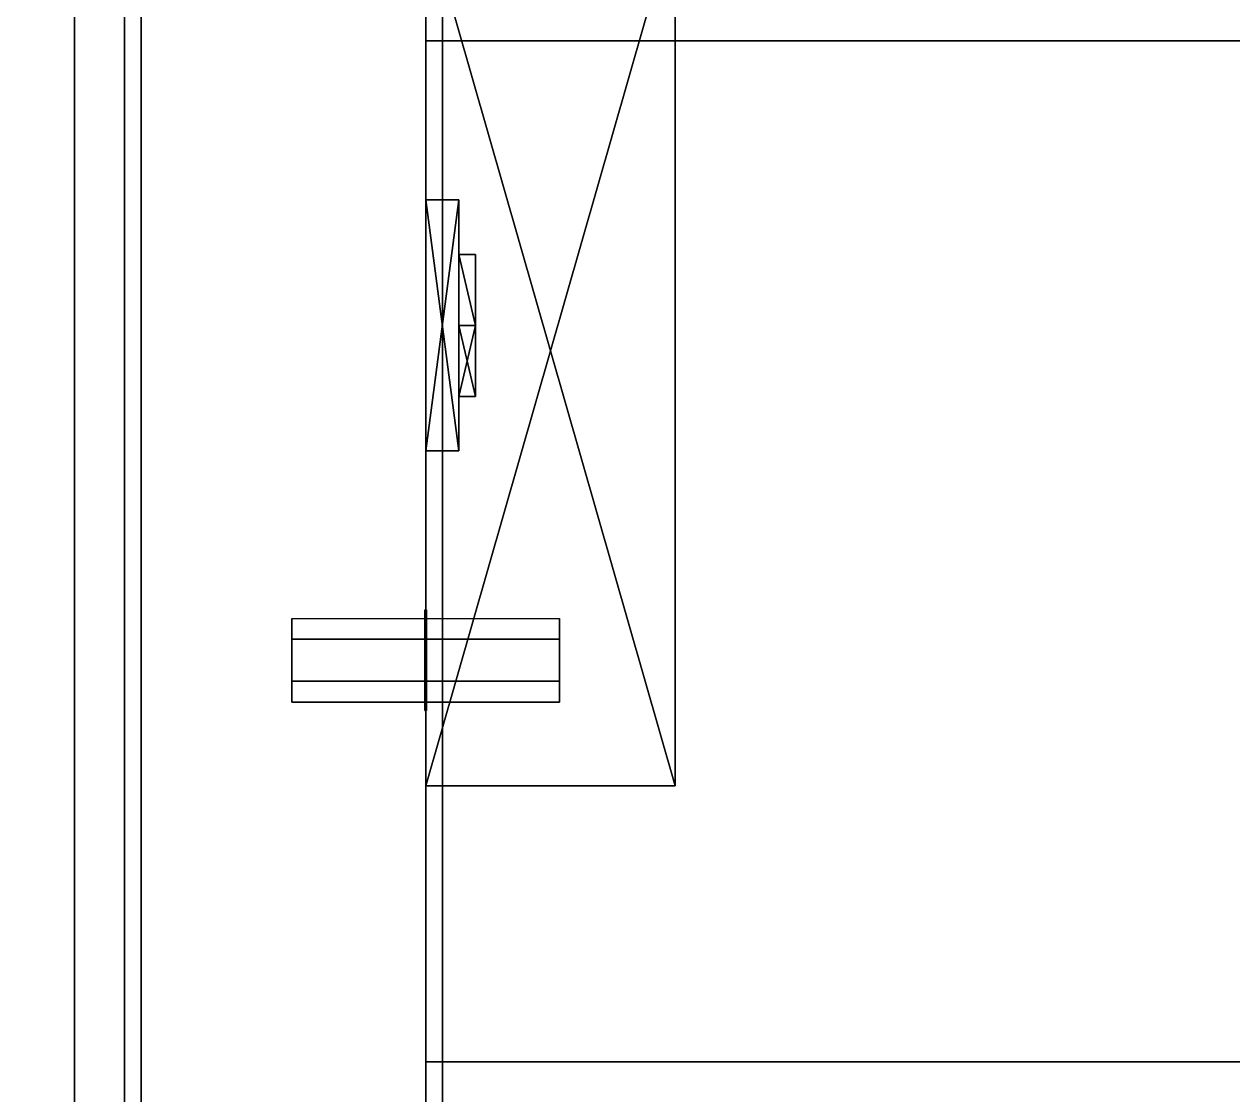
# Model space of a CAD drawing. Extents: x 0 to 4068, y -150 to 4325.
# Drawn here: x 1173 to 1245.2, y 317 to 381 of the extents above; entities that cross this region are included whole.
import ezdxf

# ---------------------------------------------------------------- set-up
doc = ezdxf.new("R2010")
doc.units = 0
for name, color, linetype in [('LAYER0', 7, 'CONTINUOUS'), ('LAYER153', 7, 'CONTINUOUS'), ('LAYER154', 7, 'CONTINUOUS'), ('LAYER157', 253, 'CONTINUOUS'), ('LAYER17', 45, 'CONTINUOUS'), ('LAYER182', 7, 'CONTINUOUS'), ('LAYER185', 254, 'CONTINUOUS'), ('LAYER193', 253, 'CONTINUOUS'), ('LAYER195', 253, 'CONTINUOUS'), ('LAYER309', 7, 'CONTINUOUS'), ('LAYER319', 253, 'CONTINUOUS'), ('LAYER321', 7, 'CONTINUOUS'), ('LAYER339', 7, 'CONTINUOUS'), ('LAYER342', 254, 'CONTINUOUS'), ('LAYER345', 253, 'CONTINUOUS'), ('LAYER347', 253, 'CONTINUOUS'), ('LAYER354', 45, 'CONTINUOUS'), ('LAYER355', 45, 'CONTINUOUS'), ('LAYER360', 45, 'CONTINUOUS')]:
    doc.layers.add(name, color=color, linetype=linetype)

msp = doc.modelspace()

# ---------------------------------------------------------------- linework, layer by layer
at = {"layer": 'LAYER0', "invisible_edges": 1}
for points in [[(4068, 4325, -5), (0, -150, -5), (0, 4325, -5), (4068, 4325, -5)], [(0, -150, -5), (4068, 4325, -5), (4068, -150, -5), (0, -150, -5)], [(4068, -150), (0, 4325), (0, -150), (4068, -150)], [(0, 4325), (4068, -150), (4068, 4325), (0, 4325)]]:
    msp.add_3dface(points, dxfattribs=at)
at = {"layer": 'LAYER153', "invisible_edges": 1}
for points in [[(2103, 0, 2359), (1197, 400, 2359), (1197, 0, 2359), (2103, 0, 2359)], [(1197, 400, 2359), (2103, 0, 2359), (2103, 400, 2359), (1197, 400, 2359)], [(1197, 0, 2341), (1197, 400, 2359), (1197, 400, 2341), (1197, 0, 2341)], [(1197, 400, 2359), (1197, 0, 2341), (1197, 0, 2359), (1197, 400, 2359)], [(2103, 400, 2341), (1197, 0, 2341), (1197, 400, 2341), (2103, 400, 2341)], [(1197, 0, 2341), (2103, 400, 2341), (2103, 0, 2341), (1197, 0, 2341)]]:
    msp.add_3dface(points, dxfattribs=at)
at = {"layer": 'LAYER154', "invisible_edges": 1}
for points in [[(1197, 0, 1701), (2103, 400, 1701), (2103, 0, 1701), (1197, 0, 1701)], [(2103, 400, 1701), (1197, 0, 1701), (1197, 400, 1701), (2103, 400, 1701)], [(1197, 0, 1701), (1197, 400, 1719), (1197, 400, 1701), (1197, 0, 1701)], [(1197, 400, 1719), (1197, 0, 1701), (1197, 0, 1719), (1197, 400, 1719)], [(1197, 400, 1719), (2103, 0, 1719), (2103, 400, 1719), (1197, 400, 1719)], [(2103, 0, 1719), (1197, 400, 1719), (1197, 0, 1719), (2103, 0, 1719)]]:
    msp.add_3dface(points, dxfattribs=at)
at = {"layer": 'LAYER157', "invisible_edges": 1}
for points in [[(1197, 0, 1700), (1179, 400, 1700), (1197, 400, 1700), (1197, 0, 1700)], [(1179, 400, 1700), (1197, 0, 1700), (1179, 0, 1700), (1179, 400, 1700)], [(1179, 0, 2360), (1197, 400, 2360), (1179, 400, 2360), (1179, 0, 2360)], [(1197, 400, 2360), (1179, 0, 2360), (1197, 0, 2360), (1197, 400, 2360)], [(1179, 400, 1700), (1179, 0, 2360), (1179, 400, 2360), (1179, 400, 1700)], [(1179, 0, 2360), (1179, 400, 1700), (1179, 0, 1700), (1179, 0, 2360)], [(1197, 0, 1700), (1197, 400, 2360), (1197, 0, 2360), (1197, 0, 1700)], [(1197, 400, 2360), (1197, 0, 1700), (1197, 400, 1700), (1197, 400, 2360)]]:
    msp.add_3dface(points, dxfattribs=at)
at = {"layer": 'LAYER17', "invisible_edges": 1}
for points in [[(1180, 0, 1900), (1162, 400, 1900), (1180, 400, 1900), (1180, 0, 1900)], [(1162, 400, 1900), (1180, 0, 1900), (1162, 0, 1900), (1162, 400, 1900)], [(1162, 0, 2400), (1180, 400, 2400), (1162, 400, 2400), (1162, 0, 2400)], [(1180, 400, 2400), (1162, 0, 2400), (1180, 0, 2400), (1180, 400, 2400)], [(1180, 400, 2400), (1180, 0, 1900), (1180, 400, 1900), (1180, 400, 2400)], [(1180, 0, 1900), (1180, 400, 2400), (1180, 0, 2400), (1180, 0, 1900)]]:
    msp.add_3dface(points, dxfattribs=at)
at = {"layer": 'LAYER182', "invisible_edges": 1}
for points in [[(1197, 24.6, 2021), (2103, 380, 2021), (2103, 24.6, 2021), (1197, 24.6, 2021)], [(2103, 380, 2021), (1197, 24.6, 2021), (1197, 380, 2021), (2103, 380, 2021)], [(1197, 380, 2039), (2103, 380, 2021), (1197, 380, 2021), (1197, 380, 2039)], [(2103, 380, 2021), (1197, 380, 2039), (2103, 380, 2039), (2103, 380, 2021)], [(1197, 24.6, 2021), (1197, 380, 2039), (1197, 380, 2021), (1197, 24.6, 2021)], [(1197, 380, 2039), (1197, 24.6, 2021), (1197, 24.6, 2039), (1197, 380, 2039)], [(1197, 380, 2039), (2103, 24.6, 2039), (2103, 380, 2039), (1197, 380, 2039)], [(2103, 24.6, 2039), (1197, 380, 2039), (1197, 24.6, 2039), (2103, 24.6, 2039)]]:
    msp.add_3dface(points, dxfattribs=at)
at = {"layer": 'LAYER185'}
for points in [[(1189, 345.5, 2018.5), (1189, 340.5, 2018.5), (1189, 341.75, 2020.665), (1189, 344.25, 2020.665)], [(1189, 345.5, 2018.5), (1189, 344.25, 2016.335), (1189, 341.75, 2016.335), (1189, 340.5, 2018.5)], [(1196.95, 340, 2018.5), (1196.95, 346, 2018.5), (1196.95, 344.5, 2021.098), (1196.95, 341.5, 2021.098)], [(1196.95, 340, 2018.5), (1196.95, 346, 2018.5), (1196.95, 344.5, 2015.902), (1196.95, 341.5, 2015.902)], [(1197.05, 340, 2018.5), (1197.05, 346, 2018.5), (1197.05, 344.5, 2021.098), (1197.05, 341.5, 2021.098)], [(1197.05, 340, 2018.5), (1197.05, 346, 2018.5), (1197.05, 344.5, 2015.902), (1197.05, 341.5, 2015.902)], [(1205, 345.5, 2018.5), (1205, 340.5, 2018.5), (1205, 341.75, 2020.665), (1205, 344.25, 2020.665)], [(1205, 345.5, 2018.5), (1205, 344.25, 2016.335), (1205, 341.75, 2016.335), (1205, 340.5, 2018.5)]]:
    msp.add_3dface(points, dxfattribs=at)
at = {"layer": 'LAYER193'}
for points in [[(1197, 387.5, 1796.217), (1211.922, 387.5, 1796.217), (1197, 335.5, 1796.217), (1197, 387.5, 1796.217)], [(1197, 335.5, 1796.217), (1211.922, 387.5, 1796.217), (1211.922, 335.5, 1796.217), (1197, 335.5, 1796.217)], [(1197, 335.5, 1809.783), (1211.922, 335.5, 1809.783), (1197, 387.5, 1809.783), (1197, 335.5, 1809.783)], [(1197, 387.5, 1809.783), (1211.922, 335.5, 1809.783), (1211.922, 387.5, 1809.783), (1197, 387.5, 1809.783)], [(1211.922, 387.5, 1796.217), (1211.922, 387.5, 1809.783), (1211.922, 335.5, 1796.217), (1211.922, 387.5, 1796.217)], [(1211.922, 335.5, 1796.217), (1211.922, 387.5, 1809.783), (1211.922, 335.5, 1809.783), (1211.922, 335.5, 1796.217)], [(1198.99, 370.5, 1829), (1197, 370.5, 1829), (1197, 355.5, 1829), (1198.99, 370.5, 1829)], [(1198.99, 370.5, 1829), (1197, 355.5, 1829), (1198.99, 355.5, 1829), (1198.99, 370.5, 1829)], [(1198.99, 355.5, 1777), (1197, 355.5, 1777), (1197, 370.5, 1777), (1198.99, 355.5, 1777)], [(1198.99, 355.5, 1777), (1197, 370.5, 1777), (1198.99, 370.5, 1777), (1198.99, 355.5, 1777)], [(1197, 370.5, 1777), (1197, 370.5, 1829), (1198.99, 370.5, 1829), (1197, 370.5, 1777)], [(1197, 370.5, 1777), (1198.99, 370.5, 1829), (1198.99, 370.5, 1777), (1197, 370.5, 1777)], [(1198.99, 370.5, 1777), (1198.99, 370.5, 1829), (1198.99, 355.5, 1829), (1198.99, 370.5, 1777)], [(1198.99, 370.5, 1777), (1198.99, 355.5, 1829), (1198.99, 355.5, 1777), (1198.99, 370.5, 1777)], [(1199.984, 367.2426, 1821.087), (1199.984, 363, 1816.291), (1198.99, 367.2426, 1821.087), (1199.984, 367.2426, 1821.087)], [(1198.99, 367.2426, 1821.087), (1199.984, 363, 1816.291), (1198.99, 363, 1816.291), (1198.99, 367.2426, 1821.087)], [(1198.99, 363, 1825.883), (1198.99, 363, 1816.291), (1198.99, 367.2426, 1821.087), (1198.99, 363, 1825.883)], [(1198.99, 363, 1825.883), (1199.984, 363, 1825.883), (1198.99, 367.2426, 1821.087), (1198.99, 363, 1825.883)], [(1198.99, 367.2426, 1821.087), (1199.984, 363, 1825.883), (1199.984, 367.2426, 1821.087), (1198.99, 367.2426, 1821.087)], [(1199.984, 367.2426, 1784.913), (1199.984, 363, 1780.117), (1198.99, 367.2426, 1784.913), (1199.984, 367.2426, 1784.913)], [(1198.99, 367.2426, 1784.913), (1199.984, 363, 1780.117), (1198.99, 363, 1780.117), (1198.99, 367.2426, 1784.913)], [(1198.99, 363, 1789.709), (1198.99, 363, 1780.117), (1198.99, 367.2426, 1784.913), (1198.99, 363, 1789.709)], [(1198.99, 363, 1789.709), (1199.984, 363, 1789.709), (1198.99, 367.2426, 1784.913), (1198.99, 363, 1789.709)], [(1198.99, 367.2426, 1784.913), (1199.984, 363, 1789.709), (1199.984, 367.2426, 1784.913), (1198.99, 367.2426, 1784.913)], [(1199.984, 363, 1825.883), (1199.984, 358.7574, 1821.087), (1199.984, 367.2426, 1821.087), (1199.984, 363, 1825.883)], [(1199.984, 367.2426, 1821.087), (1199.984, 358.7574, 1821.087), (1199.984, 363, 1816.291), (1199.984, 367.2426, 1821.087)], [(1199.984, 363, 1789.709), (1199.984, 358.7574, 1784.913), (1199.984, 367.2426, 1784.913), (1199.984, 363, 1789.709)], [(1199.984, 367.2426, 1784.913), (1199.984, 358.7574, 1784.913), (1199.984, 363, 1780.117), (1199.984, 367.2426, 1784.913)], [(1199.984, 363, 1816.291), (1199.984, 358.7574, 1821.087), (1198.99, 363, 1816.291), (1199.984, 363, 1816.291)], [(1198.99, 363, 1816.291), (1199.984, 358.7574, 1821.087), (1198.99, 358.7574, 1821.087), (1198.99, 363, 1816.291)], [(1199.984, 358.7574, 1821.087), (1199.984, 363, 1825.883), (1198.99, 358.7574, 1821.087), (1199.984, 358.7574, 1821.087)], [(1198.99, 358.7574, 1821.087), (1199.984, 363, 1825.883), (1198.99, 363, 1825.883), (1198.99, 358.7574, 1821.087)], [(1198.99, 363, 1825.883), (1198.99, 358.7574, 1821.087), (1198.99, 363, 1816.291), (1198.99, 363, 1825.883)], [(1199.984, 363, 1780.117), (1199.984, 358.7574, 1784.913), (1198.99, 363, 1780.117), (1199.984, 363, 1780.117)], [(1198.99, 363, 1780.117), (1199.984, 358.7574, 1784.913), (1198.99, 358.7574, 1784.913), (1198.99, 363, 1780.117)], [(1199.984, 358.7574, 1784.913), (1199.984, 363, 1789.709), (1198.99, 358.7574, 1784.913), (1199.984, 358.7574, 1784.913)], [(1198.99, 358.7574, 1784.913), (1199.984, 363, 1789.709), (1198.99, 363, 1789.709), (1198.99, 358.7574, 1784.913)], [(1198.99, 363, 1789.709), (1198.99, 358.7574, 1784.913), (1198.99, 363, 1780.117), (1198.99, 363, 1789.709)], [(1198.99, 355.5, 1829), (1197, 355.5, 1829), (1197, 355.5, 1777), (1198.99, 355.5, 1829)], [(1198.99, 355.5, 1829), (1197, 355.5, 1777), (1198.99, 355.5, 1777), (1198.99, 355.5, 1829)], [(1197, 335.5, 1796.217), (1211.922, 335.5, 1796.217), (1197, 335.5, 1809.783), (1197, 335.5, 1796.217)], [(1197, 335.5, 1809.783), (1211.922, 335.5, 1796.217), (1211.922, 335.5, 1809.783), (1197, 335.5, 1809.783)]]:
    msp.add_3dface(points, dxfattribs=at)
at = {"layer": 'LAYER195'}
for points in [[(1197, 387.5, 2250.217), (1211.922, 387.5, 2250.217), (1197, 335.5, 2250.217), (1197, 387.5, 2250.217)], [(1197, 335.5, 2250.217), (1211.922, 387.5, 2250.217), (1211.922, 335.5, 2250.217), (1197, 335.5, 2250.217)], [(1197, 335.5, 2263.783), (1211.922, 335.5, 2263.783), (1197, 387.5, 2263.783), (1197, 335.5, 2263.783)], [(1197, 387.5, 2263.783), (1211.922, 335.5, 2263.783), (1211.922, 387.5, 2263.783), (1197, 387.5, 2263.783)], [(1211.922, 387.5, 2250.217), (1211.922, 387.5, 2263.783), (1211.922, 335.5, 2250.217), (1211.922, 387.5, 2250.217)], [(1211.922, 335.5, 2250.217), (1211.922, 387.5, 2263.783), (1211.922, 335.5, 2263.783), (1211.922, 335.5, 2250.217)], [(1198.99, 370.5, 2283), (1197, 370.5, 2283), (1197, 355.5, 2283), (1198.99, 370.5, 2283)], [(1198.99, 370.5, 2283), (1197, 355.5, 2283), (1198.99, 355.5, 2283), (1198.99, 370.5, 2283)], [(1198.99, 355.5, 2231), (1197, 355.5, 2231), (1197, 370.5, 2231), (1198.99, 355.5, 2231)], [(1198.99, 355.5, 2231), (1197, 370.5, 2231), (1198.99, 370.5, 2231), (1198.99, 355.5, 2231)], [(1197, 370.5, 2231), (1197, 370.5, 2283), (1198.99, 370.5, 2283), (1197, 370.5, 2231)], [(1197, 370.5, 2231), (1198.99, 370.5, 2283), (1198.99, 370.5, 2231), (1197, 370.5, 2231)], [(1198.99, 370.5, 2231), (1198.99, 370.5, 2283), (1198.99, 355.5, 2283), (1198.99, 370.5, 2231)], [(1198.99, 370.5, 2231), (1198.99, 355.5, 2283), (1198.99, 355.5, 2231), (1198.99, 370.5, 2231)], [(1199.984, 367.2426, 2275.087), (1199.984, 363, 2270.291), (1198.99, 367.2426, 2275.087), (1199.984, 367.2426, 2275.087)], [(1198.99, 367.2426, 2275.087), (1199.984, 363, 2270.291), (1198.99, 363, 2270.291), (1198.99, 367.2426, 2275.087)], [(1198.99, 363, 2279.883), (1198.99, 363, 2270.291), (1198.99, 367.2426, 2275.087), (1198.99, 363, 2279.883)], [(1198.99, 363, 2279.883), (1199.984, 363, 2279.883), (1198.99, 367.2426, 2275.087), (1198.99, 363, 2279.883)], [(1198.99, 367.2426, 2275.087), (1199.984, 363, 2279.883), (1199.984, 367.2426, 2275.087), (1198.99, 367.2426, 2275.087)], [(1199.984, 367.2426, 2238.913), (1199.984, 363, 2234.117), (1198.99, 367.2426, 2238.913), (1199.984, 367.2426, 2238.913)], [(1198.99, 367.2426, 2238.913), (1199.984, 363, 2234.117), (1198.99, 363, 2234.117), (1198.99, 367.2426, 2238.913)], [(1198.99, 363, 2243.709), (1198.99, 363, 2234.117), (1198.99, 367.2426, 2238.913), (1198.99, 363, 2243.709)], [(1198.99, 363, 2243.709), (1199.984, 363, 2243.709), (1198.99, 367.2426, 2238.913), (1198.99, 363, 2243.709)], [(1198.99, 367.2426, 2238.913), (1199.984, 363, 2243.709), (1199.984, 367.2426, 2238.913), (1198.99, 367.2426, 2238.913)], [(1199.984, 363, 2279.883), (1199.984, 358.7574, 2275.087), (1199.984, 367.2426, 2275.087), (1199.984, 363, 2279.883)], [(1199.984, 367.2426, 2275.087), (1199.984, 358.7574, 2275.087), (1199.984, 363, 2270.291), (1199.984, 367.2426, 2275.087)], [(1199.984, 363, 2243.709), (1199.984, 358.7574, 2238.913), (1199.984, 367.2426, 2238.913), (1199.984, 363, 2243.709)], [(1199.984, 367.2426, 2238.913), (1199.984, 358.7574, 2238.913), (1199.984, 363, 2234.117), (1199.984, 367.2426, 2238.913)], [(1199.984, 363, 2270.291), (1199.984, 358.7574, 2275.087), (1198.99, 363, 2270.291), (1199.984, 363, 2270.291)], [(1198.99, 363, 2270.291), (1199.984, 358.7574, 2275.087), (1198.99, 358.7574, 2275.087), (1198.99, 363, 2270.291)], [(1199.984, 358.7574, 2275.087), (1199.984, 363, 2279.883), (1198.99, 358.7574, 2275.087), (1199.984, 358.7574, 2275.087)], [(1198.99, 358.7574, 2275.087), (1199.984, 363, 2279.883), (1198.99, 363, 2279.883), (1198.99, 358.7574, 2275.087)], [(1198.99, 363, 2279.883), (1198.99, 358.7574, 2275.087), (1198.99, 363, 2270.291), (1198.99, 363, 2279.883)], [(1199.984, 363, 2234.117), (1199.984, 358.7574, 2238.913), (1198.99, 363, 2234.117), (1199.984, 363, 2234.117)], [(1198.99, 363, 2234.117), (1199.984, 358.7574, 2238.913), (1198.99, 358.7574, 2238.913), (1198.99, 363, 2234.117)], [(1199.984, 358.7574, 2238.913), (1199.984, 363, 2243.709), (1198.99, 358.7574, 2238.913), (1199.984, 358.7574, 2238.913)], [(1198.99, 358.7574, 2238.913), (1199.984, 363, 2243.709), (1198.99, 363, 2243.709), (1198.99, 358.7574, 2238.913)], [(1198.99, 363, 2243.709), (1198.99, 358.7574, 2238.913), (1198.99, 363, 2234.117), (1198.99, 363, 2243.709)], [(1198.99, 355.5, 2283), (1197, 355.5, 2283), (1197, 355.5, 2231), (1198.99, 355.5, 2283)], [(1198.99, 355.5, 2283), (1197, 355.5, 2231), (1198.99, 355.5, 2231), (1198.99, 355.5, 2283)], [(1197, 335.5, 2250.217), (1211.922, 335.5, 2250.217), (1197, 335.5, 2263.783), (1197, 335.5, 2250.217)], [(1197, 335.5, 2263.783), (1211.922, 335.5, 2250.217), (1211.922, 335.5, 2263.783), (1197, 335.5, 2263.783)]]:
    msp.add_3dface(points, dxfattribs=at)
at = {"layer": 'LAYER309', "invisible_edges": 1}
for points in [[(1197, 0, 151), (2103, 400, 151), (2103, 0, 151), (1197, 0, 151)], [(2103, 400, 151), (1197, 0, 151), (1197, 400, 151), (2103, 400, 151)], [(1197, 0, 151), (1197, 400, 169), (1197, 400, 151), (1197, 0, 151)], [(1197, 400, 169), (1197, 0, 151), (1197, 0, 169), (1197, 400, 169)], [(1197, 400, 169), (2103, 0, 169), (2103, 400, 169), (1197, 400, 169)], [(2103, 0, 169), (1197, 400, 169), (1197, 0, 169), (2103, 0, 169)]]:
    msp.add_3dface(points, dxfattribs=at)
at = {"layer": 'LAYER319', "invisible_edges": 1}
for points in [[(1197, 0, 150), (1179, 400, 150), (1197, 400, 150), (1197, 0, 150)], [(1179, 400, 150), (1197, 0, 150), (1179, 0, 150), (1179, 400, 150)], [(1179, 0, 875), (1197, 400, 875), (1179, 400, 875), (1179, 0, 875)], [(1197, 400, 875), (1179, 0, 875), (1197, 0, 875), (1197, 400, 875)], [(1179, 400, 150), (1179, 0, 875), (1179, 400, 875), (1179, 400, 150)], [(1179, 0, 875), (1179, 400, 150), (1179, 0, 150), (1179, 0, 875)], [(1197, 0, 150), (1197, 400, 875), (1197, 0, 875), (1197, 0, 150)], [(1197, 400, 875), (1197, 0, 150), (1197, 400, 150), (1197, 400, 875)]]:
    msp.add_3dface(points, dxfattribs=at)
at = {"layer": 'LAYER321', "invisible_edges": 1}
for points in [[(1197, 319, 856.5), (2103, 399, 856.5), (2103, 319, 856.5), (1197, 319, 856.5)], [(2103, 399, 856.5), (1197, 319, 856.5), (1197, 399, 856.5), (2103, 399, 856.5)], [(1197, 319, 856.5), (1197, 399, 874.5), (1197, 399, 856.5), (1197, 319, 856.5)], [(1197, 399, 874.5), (1197, 319, 856.5), (1197, 319, 874.5), (1197, 399, 874.5)], [(1197, 399, 874.5), (2103, 319, 874.5), (2103, 399, 874.5), (1197, 399, 874.5)], [(2103, 319, 874.5), (1197, 399, 874.5), (1197, 319, 874.5), (2103, 319, 874.5)], [(2103, 319, 874.5), (1197, 319, 856.5), (2103, 319, 856.5), (2103, 319, 874.5)], [(1197, 319, 856.5), (2103, 319, 874.5), (1197, 319, 874.5), (1197, 319, 856.5)]]:
    msp.add_3dface(points, dxfattribs=at)
at = {"layer": 'LAYER339', "invisible_edges": 1}
for points in [[(1197, 24.6, 503.5), (2103, 380, 503.5), (2103, 24.6, 503.5), (1197, 24.6, 503.5)], [(2103, 380, 503.5), (1197, 24.6, 503.5), (1197, 380, 503.5), (2103, 380, 503.5)], [(1197, 380, 521.5), (2103, 380, 503.5), (1197, 380, 503.5), (1197, 380, 521.5)], [(2103, 380, 503.5), (1197, 380, 521.5), (2103, 380, 521.5), (2103, 380, 503.5)], [(1197, 24.6, 503.5), (1197, 380, 521.5), (1197, 380, 503.5), (1197, 24.6, 503.5)], [(1197, 380, 521.5), (1197, 24.6, 503.5), (1197, 24.6, 521.5), (1197, 380, 521.5)], [(1197, 380, 521.5), (2103, 24.6, 521.5), (2103, 380, 521.5), (1197, 380, 521.5)], [(2103, 24.6, 521.5), (1197, 380, 521.5), (1197, 24.6, 521.5), (2103, 24.6, 521.5)]]:
    msp.add_3dface(points, dxfattribs=at)
at = {"layer": 'LAYER342'}
for points in [[(1189, 345.5, 501), (1189, 340.5, 501), (1189, 341.75, 503.165), (1189, 344.25, 503.165)], [(1189, 345.5, 501), (1189, 344.25, 498.8349), (1189, 341.75, 498.8349), (1189, 340.5, 501)], [(1196.95, 340, 501), (1196.95, 346, 501), (1196.95, 344.5, 503.5981), (1196.95, 341.5, 503.5981)], [(1196.95, 340, 501), (1196.95, 346, 501), (1196.95, 344.5, 498.4019), (1196.95, 341.5, 498.4019)], [(1197.05, 340, 501), (1197.05, 346, 501), (1197.05, 344.5, 503.5981), (1197.05, 341.5, 503.5981)], [(1197.05, 340, 501), (1197.05, 346, 501), (1197.05, 344.5, 498.4019), (1197.05, 341.5, 498.4019)], [(1205, 345.5, 501), (1205, 340.5, 501), (1205, 341.75, 503.165), (1205, 344.25, 503.165)], [(1205, 345.5, 501), (1205, 344.25, 498.8349), (1205, 341.75, 498.8349), (1205, 340.5, 501)]]:
    msp.add_3dface(points, dxfattribs=at)
at = {"layer": 'LAYER345'}
for points in [[(1197, 387.5, 246.2174), (1211.922, 387.5, 246.2174), (1197, 335.5, 246.2174), (1197, 387.5, 246.2174)], [(1197, 335.5, 246.2174), (1211.922, 387.5, 246.2174), (1211.922, 335.5, 246.2174), (1197, 335.5, 246.2174)], [(1197, 335.5, 259.7826), (1211.922, 335.5, 259.7826), (1197, 387.5, 259.7826), (1197, 335.5, 259.7826)], [(1197, 387.5, 259.7826), (1211.922, 335.5, 259.7826), (1211.922, 387.5, 259.7826), (1197, 387.5, 259.7826)], [(1211.922, 387.5, 246.2174), (1211.922, 387.5, 259.7826), (1211.922, 335.5, 246.2174), (1211.922, 387.5, 246.2174)], [(1211.922, 335.5, 246.2174), (1211.922, 387.5, 259.7826), (1211.922, 335.5, 259.7826), (1211.922, 335.5, 246.2174)], [(1198.99, 370.5, 279), (1197, 370.5, 279), (1197, 355.5, 279), (1198.99, 370.5, 279)], [(1198.99, 370.5, 279), (1197, 355.5, 279), (1198.99, 355.5, 279), (1198.99, 370.5, 279)], [(1198.99, 355.5, 227), (1197, 355.5, 227), (1197, 370.5, 227), (1198.99, 355.5, 227)], [(1198.99, 355.5, 227), (1197, 370.5, 227), (1198.99, 370.5, 227), (1198.99, 355.5, 227)], [(1197, 370.5, 227), (1197, 370.5, 279), (1198.99, 370.5, 279), (1197, 370.5, 227)], [(1197, 370.5, 227), (1198.99, 370.5, 279), (1198.99, 370.5, 227), (1197, 370.5, 227)], [(1198.99, 370.5, 227), (1198.99, 370.5, 279), (1198.99, 355.5, 279), (1198.99, 370.5, 227)], [(1198.99, 370.5, 227), (1198.99, 355.5, 279), (1198.99, 355.5, 227), (1198.99, 370.5, 227)], [(1199.984, 367.2426, 271.0869), (1199.984, 363, 266.2909), (1198.99, 367.2426, 271.0869), (1199.984, 367.2426, 271.0869)], [(1198.99, 367.2426, 271.0869), (1199.984, 363, 266.2909), (1198.99, 363, 266.2909), (1198.99, 367.2426, 271.0869)], [(1198.99, 363, 275.883), (1198.99, 363, 266.2909), (1198.99, 367.2426, 271.0869), (1198.99, 363, 275.883)], [(1198.99, 363, 275.883), (1199.984, 363, 275.883), (1198.99, 367.2426, 271.0869), (1198.99, 363, 275.883)], [(1198.99, 367.2426, 271.0869), (1199.984, 363, 275.883), (1199.984, 367.2426, 271.0869), (1198.99, 367.2426, 271.0869)], [(1199.984, 367.2426, 234.913), (1199.984, 363, 230.117), (1198.99, 367.2426, 234.913), (1199.984, 367.2426, 234.913)], [(1198.99, 367.2426, 234.913), (1199.984, 363, 230.117), (1198.99, 363, 230.117), (1198.99, 367.2426, 234.913)], [(1198.99, 363, 239.7091), (1198.99, 363, 230.117), (1198.99, 367.2426, 234.913), (1198.99, 363, 239.7091)], [(1198.99, 363, 239.7091), (1199.984, 363, 239.7091), (1198.99, 367.2426, 234.913), (1198.99, 363, 239.7091)], [(1198.99, 367.2426, 234.913), (1199.984, 363, 239.7091), (1199.984, 367.2426, 234.913), (1198.99, 367.2426, 234.913)], [(1199.984, 363, 275.883), (1199.984, 358.7574, 271.0869), (1199.984, 367.2426, 271.0869), (1199.984, 363, 275.883)], [(1199.984, 367.2426, 271.0869), (1199.984, 358.7574, 271.0869), (1199.984, 363, 266.2909), (1199.984, 367.2426, 271.0869)], [(1199.984, 363, 239.7091), (1199.984, 358.7574, 234.913), (1199.984, 367.2426, 234.913), (1199.984, 363, 239.7091)], [(1199.984, 367.2426, 234.913), (1199.984, 358.7574, 234.913), (1199.984, 363, 230.117), (1199.984, 367.2426, 234.913)], [(1199.984, 363, 266.2909), (1199.984, 358.7574, 271.0869), (1198.99, 363, 266.2909), (1199.984, 363, 266.2909)], [(1198.99, 363, 266.2909), (1199.984, 358.7574, 271.0869), (1198.99, 358.7574, 271.0869), (1198.99, 363, 266.2909)], [(1199.984, 358.7574, 271.0869), (1199.984, 363, 275.883), (1198.99, 358.7574, 271.0869), (1199.984, 358.7574, 271.0869)], [(1198.99, 358.7574, 271.0869), (1199.984, 363, 275.883), (1198.99, 363, 275.883), (1198.99, 358.7574, 271.0869)], [(1198.99, 363, 275.883), (1198.99, 358.7574, 271.0869), (1198.99, 363, 266.2909), (1198.99, 363, 275.883)], [(1199.984, 363, 230.117), (1199.984, 358.7574, 234.913), (1198.99, 363, 230.117), (1199.984, 363, 230.117)], [(1198.99, 363, 230.117), (1199.984, 358.7574, 234.913), (1198.99, 358.7574, 234.913), (1198.99, 363, 230.117)], [(1199.984, 358.7574, 234.913), (1199.984, 363, 239.7091), (1198.99, 358.7574, 234.913), (1199.984, 358.7574, 234.913)], [(1198.99, 358.7574, 234.913), (1199.984, 363, 239.7091), (1198.99, 363, 239.7091), (1198.99, 358.7574, 234.913)], [(1198.99, 363, 239.7091), (1198.99, 358.7574, 234.913), (1198.99, 363, 230.117), (1198.99, 363, 239.7091)], [(1198.99, 355.5, 279), (1197, 355.5, 279), (1197, 355.5, 227), (1198.99, 355.5, 279)], [(1198.99, 355.5, 279), (1197, 355.5, 227), (1198.99, 355.5, 227), (1198.99, 355.5, 279)], [(1197, 335.5, 246.2174), (1211.922, 335.5, 246.2174), (1197, 335.5, 259.7826), (1197, 335.5, 246.2174)], [(1197, 335.5, 259.7826), (1211.922, 335.5, 246.2174), (1211.922, 335.5, 259.7826), (1197, 335.5, 259.7826)]]:
    msp.add_3dface(points, dxfattribs=at)
at = {"layer": 'LAYER347'}
for points in [[(1197, 387.5, 765.2174), (1211.922, 387.5, 765.2174), (1197, 335.5, 765.2174), (1197, 387.5, 765.2174)], [(1197, 335.5, 765.2174), (1211.922, 387.5, 765.2174), (1211.922, 335.5, 765.2174), (1197, 335.5, 765.2174)], [(1197, 335.5, 778.7826), (1211.922, 335.5, 778.7826), (1197, 387.5, 778.7826), (1197, 335.5, 778.7826)], [(1197, 387.5, 778.7826), (1211.922, 335.5, 778.7826), (1211.922, 387.5, 778.7826), (1197, 387.5, 778.7826)], [(1211.922, 387.5, 765.2174), (1211.922, 387.5, 778.7826), (1211.922, 335.5, 765.2174), (1211.922, 387.5, 765.2174)], [(1211.922, 335.5, 765.2174), (1211.922, 387.5, 778.7826), (1211.922, 335.5, 778.7826), (1211.922, 335.5, 765.2174)], [(1198.99, 370.5, 798), (1197, 370.5, 798), (1197, 355.5, 798), (1198.99, 370.5, 798)], [(1198.99, 370.5, 798), (1197, 355.5, 798), (1198.99, 355.5, 798), (1198.99, 370.5, 798)], [(1198.99, 355.5, 746), (1197, 355.5, 746), (1197, 370.5, 746), (1198.99, 355.5, 746)], [(1198.99, 355.5, 746), (1197, 370.5, 746), (1198.99, 370.5, 746), (1198.99, 355.5, 746)], [(1197, 370.5, 746), (1197, 370.5, 798), (1198.99, 370.5, 798), (1197, 370.5, 746)], [(1197, 370.5, 746), (1198.99, 370.5, 798), (1198.99, 370.5, 746), (1197, 370.5, 746)], [(1198.99, 370.5, 746), (1198.99, 370.5, 798), (1198.99, 355.5, 798), (1198.99, 370.5, 746)], [(1198.99, 370.5, 746), (1198.99, 355.5, 798), (1198.99, 355.5, 746), (1198.99, 370.5, 746)], [(1199.984, 367.2426, 790.087), (1199.984, 363, 785.291), (1198.99, 367.2426, 790.087), (1199.984, 367.2426, 790.087)], [(1198.99, 367.2426, 790.087), (1199.984, 363, 785.291), (1198.99, 363, 785.291), (1198.99, 367.2426, 790.087)], [(1198.99, 363, 794.883), (1198.99, 363, 785.291), (1198.99, 367.2426, 790.087), (1198.99, 363, 794.883)], [(1198.99, 363, 794.883), (1199.984, 363, 794.883), (1198.99, 367.2426, 790.087), (1198.99, 363, 794.883)], [(1198.99, 367.2426, 790.087), (1199.984, 363, 794.883), (1199.984, 367.2426, 790.087), (1198.99, 367.2426, 790.087)], [(1199.984, 367.2426, 753.913), (1199.984, 363, 749.117), (1198.99, 367.2426, 753.913), (1199.984, 367.2426, 753.913)], [(1198.99, 367.2426, 753.913), (1199.984, 363, 749.117), (1198.99, 363, 749.117), (1198.99, 367.2426, 753.913)], [(1198.99, 363, 758.709), (1198.99, 363, 749.117), (1198.99, 367.2426, 753.913), (1198.99, 363, 758.709)], [(1198.99, 363, 758.709), (1199.984, 363, 758.709), (1198.99, 367.2426, 753.913), (1198.99, 363, 758.709)], [(1198.99, 367.2426, 753.913), (1199.984, 363, 758.709), (1199.984, 367.2426, 753.913), (1198.99, 367.2426, 753.913)], [(1199.984, 363, 794.883), (1199.984, 358.7574, 790.087), (1199.984, 367.2426, 790.087), (1199.984, 363, 794.883)], [(1199.984, 367.2426, 790.087), (1199.984, 358.7574, 790.087), (1199.984, 363, 785.291), (1199.984, 367.2426, 790.087)], [(1199.984, 363, 758.709), (1199.984, 358.7574, 753.913), (1199.984, 367.2426, 753.913), (1199.984, 363, 758.709)], [(1199.984, 367.2426, 753.913), (1199.984, 358.7574, 753.913), (1199.984, 363, 749.117), (1199.984, 367.2426, 753.913)], [(1199.984, 363, 785.291), (1199.984, 358.7574, 790.087), (1198.99, 363, 785.291), (1199.984, 363, 785.291)], [(1198.99, 363, 785.291), (1199.984, 358.7574, 790.087), (1198.99, 358.7574, 790.087), (1198.99, 363, 785.291)], [(1199.984, 358.7574, 790.087), (1199.984, 363, 794.883), (1198.99, 358.7574, 790.087), (1199.984, 358.7574, 790.087)], [(1198.99, 358.7574, 790.087), (1199.984, 363, 794.883), (1198.99, 363, 794.883), (1198.99, 358.7574, 790.087)], [(1198.99, 363, 794.883), (1198.99, 358.7574, 790.087), (1198.99, 363, 785.291), (1198.99, 363, 794.883)], [(1199.984, 363, 749.117), (1199.984, 358.7574, 753.913), (1198.99, 363, 749.117), (1199.984, 363, 749.117)], [(1198.99, 363, 749.117), (1199.984, 358.7574, 753.913), (1198.99, 358.7574, 753.913), (1198.99, 363, 749.117)], [(1199.984, 358.7574, 753.913), (1199.984, 363, 758.709), (1198.99, 358.7574, 753.913), (1199.984, 358.7574, 753.913)], [(1198.99, 358.7574, 753.913), (1199.984, 363, 758.709), (1198.99, 363, 758.709), (1198.99, 358.7574, 753.913)], [(1198.99, 363, 758.709), (1198.99, 358.7574, 753.913), (1198.99, 363, 749.117), (1198.99, 363, 758.709)], [(1198.99, 355.5, 798), (1197, 355.5, 798), (1197, 355.5, 746), (1198.99, 355.5, 798)], [(1198.99, 355.5, 798), (1197, 355.5, 746), (1198.99, 355.5, 746), (1198.99, 355.5, 798)], [(1197, 335.5, 765.2174), (1211.922, 335.5, 765.2174), (1197, 335.5, 778.7826), (1197, 335.5, 765.2174)], [(1197, 335.5, 778.7826), (1211.922, 335.5, 765.2174), (1211.922, 335.5, 778.7826), (1197, 335.5, 778.7826)]]:
    msp.add_3dface(points, dxfattribs=at)
at = {"layer": 'LAYER354', "invisible_edges": 1}
for points in [[(1176, 0, 875), (3495, 423, 875), (3495, 0, 875), (1176, 0, 875)], [(3495, 423, 875), (1176, 0, 875), (1176, 423, 875), (3495, 423, 875)], [(1176, 0, 875), (1176, 423, 893), (1176, 423, 875), (1176, 0, 875)], [(1176, 423, 893), (1176, 0, 875), (1176, 0, 893), (1176, 423, 893)], [(1176, 423, 893), (3495, 0, 893), (3495, 423, 893), (1176, 423, 893)], [(3495, 0, 893), (1176, 423, 893), (1176, 0, 893), (3495, 0, 893)]]:
    msp.add_3dface(points, dxfattribs=at)
at = {"layer": 'LAYER355', "invisible_edges": 1}
for points in [[(1180, 0, 1682), (1180, 423, 893), (1180, 0, 893), (1180, 0, 1682)], [(1180, 423, 893), (1180, 0, 1682), (1180, 423, 1682), (1180, 423, 893)], [(1198, 0, 893), (1180, 423, 893), (1198, 423, 893), (1198, 0, 893)], [(1180, 423, 893), (1198, 0, 893), (1180, 0, 893), (1180, 423, 893)], [(1180, 0, 1682), (1198, 423, 1682), (1180, 423, 1682), (1180, 0, 1682)], [(1198, 423, 1682), (1180, 0, 1682), (1198, 0, 1682), (1198, 423, 1682)], [(1198, 423, 1682), (1198, 0, 893), (1198, 423, 893), (1198, 423, 1682)], [(1198, 0, 893), (1198, 423, 1682), (1198, 0, 1682), (1198, 0, 893)]]:
    msp.add_3dface(points, dxfattribs=at)
at = {"layer": 'LAYER360', "invisible_edges": 1}
for points in [[(1176, 423, 1700), (3495, 0, 1700), (3495, 423, 1700), (1176, 423, 1700)], [(3495, 0, 1700), (1176, 423, 1700), (1176, 0, 1700), (3495, 0, 1700)], [(1176, 423, 1700), (1176, 0, 1682), (1176, 0, 1700), (1176, 423, 1700)], [(1176, 0, 1682), (1176, 423, 1700), (1176, 423, 1682), (1176, 0, 1682)], [(1176, 0, 1682), (3495, 423, 1682), (3495, 0, 1682), (1176, 0, 1682)], [(3495, 423, 1682), (1176, 0, 1682), (1176, 423, 1682), (3495, 423, 1682)]]:
    msp.add_3dface(points, dxfattribs=at)

# ---------------------------------------------------------------- meshes
at = {"layer": 'LAYER185'}
mesh = msp.add_polymesh((2, 6), dxfattribs=dict(at, n_close=True))
for k, corner in enumerate([(1205, 345.5, 2018.5), (1205, 344.25, 2020.665), (1205, 341.75, 2020.665), (1205, 340.5, 2018.5), (1205, 341.75, 2016.335), (1205, 344.25, 2016.335), (1189, 345.5, 2018.5), (1189, 344.25, 2020.665), (1189, 341.75, 2020.665), (1189, 340.5, 2018.5), (1189, 341.75, 2016.335), (1189, 344.25, 2016.335)]):
    mesh.set_mesh_vertex(divmod(k, 6), corner)
mesh = msp.add_polymesh((2, 6), dxfattribs=dict(at, n_close=True))
for k, corner in enumerate([(1197.05, 346, 2018.5), (1197.05, 344.5, 2021.098), (1197.05, 341.5, 2021.098), (1197.05, 340, 2018.5), (1197.05, 341.5, 2015.902), (1197.05, 344.5, 2015.902), (1196.95, 346, 2018.5), (1196.95, 344.5, 2021.098), (1196.95, 341.5, 2021.098), (1196.95, 340, 2018.5), (1196.95, 341.5, 2015.902), (1196.95, 344.5, 2015.902)]):
    mesh.set_mesh_vertex(divmod(k, 6), corner)
at = {"layer": 'LAYER342'}
mesh = msp.add_polymesh((2, 6), dxfattribs=dict(at, n_close=True))
for k, corner in enumerate([(1205, 345.5, 501), (1205, 344.25, 503.165), (1205, 341.75, 503.165), (1205, 340.5, 501), (1205, 341.75, 498.8349), (1205, 344.25, 498.8349), (1189, 345.5, 501), (1189, 344.25, 503.165), (1189, 341.75, 503.165), (1189, 340.5, 501), (1189, 341.75, 498.8349), (1189, 344.25, 498.8349)]):
    mesh.set_mesh_vertex(divmod(k, 6), corner)
mesh = msp.add_polymesh((2, 6), dxfattribs=dict(at, n_close=True))
for k, corner in enumerate([(1197.05, 346, 501), (1197.05, 344.5, 503.5981), (1197.05, 341.5, 503.5981), (1197.05, 340, 501), (1197.05, 341.5, 498.4019), (1197.05, 344.5, 498.4019), (1196.95, 346, 501), (1196.95, 344.5, 503.5981), (1196.95, 341.5, 503.5981), (1196.95, 340, 501), (1196.95, 341.5, 498.4019), (1196.95, 344.5, 498.4019)]):
    mesh.set_mesh_vertex(divmod(k, 6), corner)

doc.saveas('drawing.dxf')
